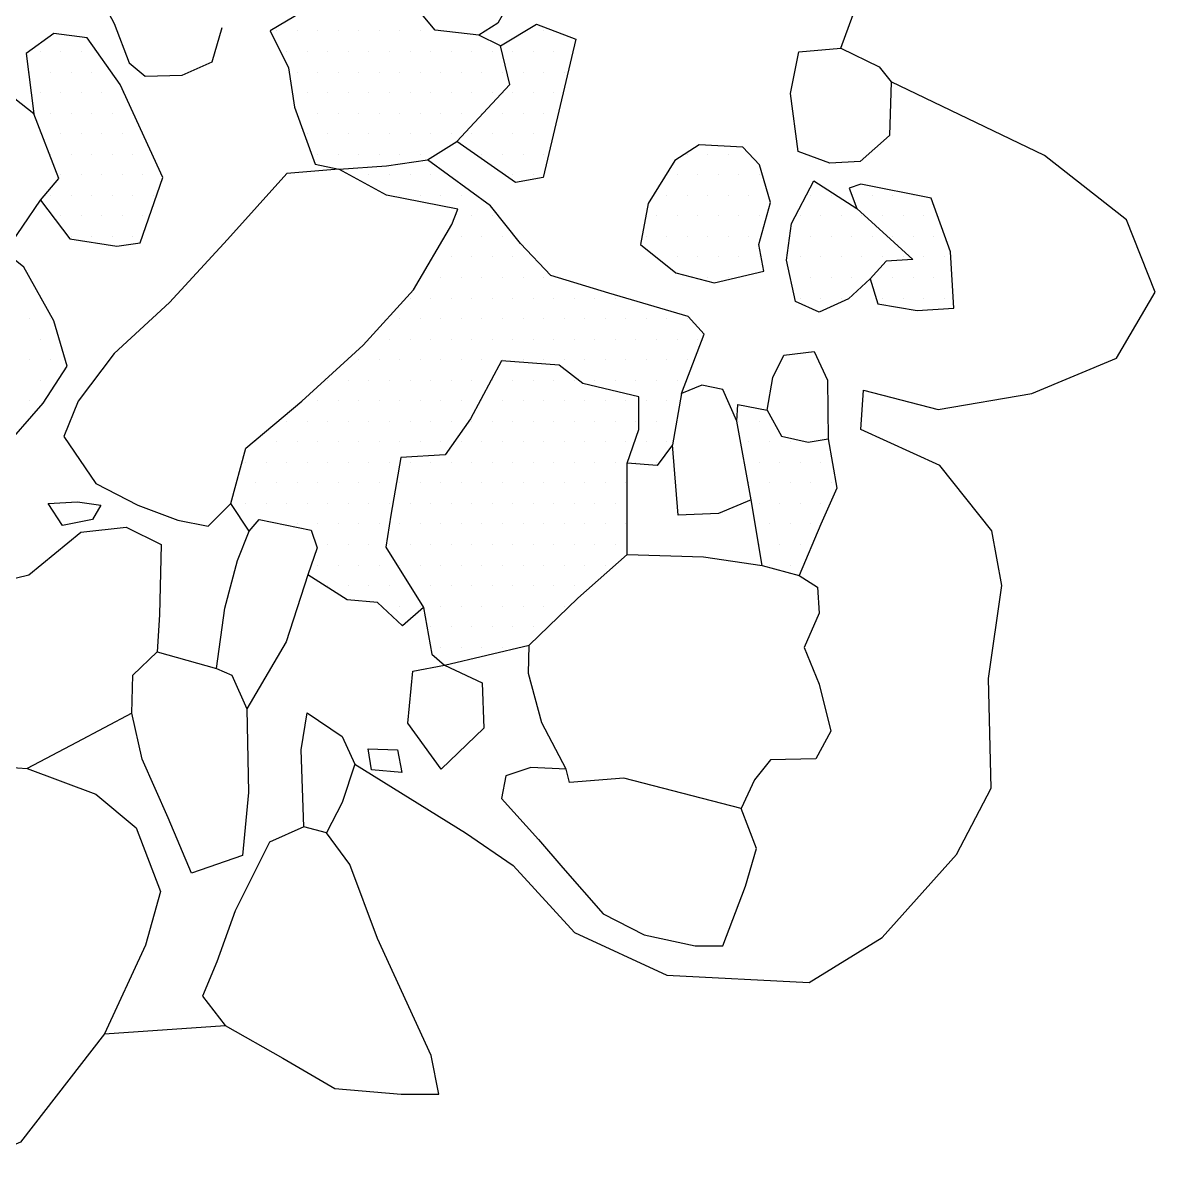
# Model space of a CAD drawing. Header units: metres. Extents: x -14.94 to -12.29, y -15.2 to -10.42.
# Drawn here: x -14.267 to -13.578, y -13.167 to -12.47 of the extents above; entities that cross this region are included whole.
import ezdxf

# ---------------------------------------------------------------- set-up
doc = ezdxf.new("R2010")
doc.units = ezdxf.units.M
doc.header["$LTSCALE"] = 25
doc.header["$MEASUREMENT"] = 0
doc.layers.get('0').update_dxf_attribs({"linetype": 'CONTINUOUS'})
for name, color, linetype in [('BEFUND', 1, 'CONTINUOUS'), ('STEINE', 4, 'CONTINUOUS'), ('STEINESCHRAFF', 4, 'CONTINUOUS')]:
    doc.layers.add(name, color=color, linetype=linetype)

# ---------------------------------------------------------------- blocks, each defined once
blk = doc.blocks.new('*X2')
at = {"color": 0}
for p, q in [((-1411.25, -1247.5), (-1411.25, -1247.5)), ((-1410, -1247.5), (-1410, -1247.5)), ((-1408.75, -1247.5), (-1408.75, -1247.5)), ((-1407.5, -1247.5), (-1407.5, -1247.5)), ((-1406.25, -1247.5), (-1406.25, -1247.5)), ((-1405, -1247.5), (-1405, -1247.5)), ((-1403.75, -1247.5), (-1403.75, -1247.5)), ((-1402.5, -1247.5), (-1402.5, -1247.5)), ((-1401.25, -1247.5), (-1401.25, -1247.5)), ((-1395, -1247.5), (-1395, -1247.5)), ((-1425.625, -1248.75), (-1425.625, -1248.75)), ((-1424.375, -1248.75), (-1424.375, -1248.75)), ((-1423.125, -1248.75), (-1423.125, -1248.75)), ((-1410.625, -1248.75), (-1410.625, -1248.75)), ((-1409.375, -1248.75), (-1409.375, -1248.75)), ((-1408.125, -1248.75), (-1408.125, -1248.75)), ((-1406.875, -1248.75), (-1406.875, -1248.75)), ((-1405.625, -1248.75), (-1405.625, -1248.75)), ((-1404.375, -1248.75), (-1404.375, -1248.75)), ((-1403.125, -1248.75), (-1403.125, -1248.75)), ((-1401.875, -1248.75), (-1401.875, -1248.75)), ((-1400.625, -1248.75), (-1400.625, -1248.75)), ((-1399.375, -1248.75), (-1399.375, -1248.75)), ((-1398.125, -1248.75), (-1398.125, -1248.75)), ((-1396.875, -1248.75), (-1396.875, -1248.75)), ((-1395.625, -1248.75), (-1395.625, -1248.75)), ((-1394.375, -1248.75), (-1394.375, -1248.75)), ((-1426.25, -1250), (-1426.25, -1250)), ((-1425, -1250), (-1425, -1250)), ((-1423.75, -1250), (-1423.75, -1250)), ((-1422.5, -1250), (-1422.5, -1250)), ((-1410, -1250), (-1410, -1250)), ((-1408.75, -1250), (-1408.75, -1250)), ((-1407.5, -1250), (-1407.5, -1250)), ((-1406.25, -1250), (-1406.25, -1250)), ((-1405, -1250), (-1405, -1250)), ((-1403.75, -1250), (-1403.75, -1250)), ((-1402.5, -1250), (-1402.5, -1250)), ((-1401.25, -1250), (-1401.25, -1250)), ((-1400, -1250), (-1400, -1250)), ((-1398.75, -1250), (-1398.75, -1250)), ((-1397.5, -1250), (-1397.5, -1250)), ((-1396.25, -1250), (-1396.25, -1250)), ((-1395, -1250), (-1395, -1250)), ((-1393.75, -1250), (-1393.75, -1250)), ((-1425.625, -1251.25), (-1425.625, -1251.25)), ((-1424.375, -1251.25), (-1424.375, -1251.25)), ((-1423.125, -1251.25), (-1423.125, -1251.25)), ((-1421.875, -1251.25), (-1421.875, -1251.25)), ((-1420.625, -1251.25), (-1420.625, -1251.25)), ((-1409.375, -1251.25), (-1409.375, -1251.25)), ((-1408.125, -1251.25), (-1408.125, -1251.25)), ((-1406.875, -1251.25), (-1406.875, -1251.25)), ((-1405.625, -1251.25), (-1405.625, -1251.25)), ((-1404.375, -1251.25), (-1404.375, -1251.25)), ((-1403.125, -1251.25), (-1403.125, -1251.25)), ((-1401.875, -1251.25), (-1401.875, -1251.25)), ((-1400.625, -1251.25), (-1400.625, -1251.25)), ((-1399.375, -1251.25), (-1399.375, -1251.25)), ((-1398.125, -1251.25), (-1398.125, -1251.25)), ((-1396.875, -1251.25), (-1396.875, -1251.25)), ((-1395.625, -1251.25), (-1395.625, -1251.25)), ((-1394.375, -1251.25), (-1394.375, -1251.25)), ((-1425, -1252.5), (-1425, -1252.5)), ((-1423.75, -1252.5), (-1423.75, -1252.5)), ((-1422.5, -1252.5), (-1422.5, -1252.5)), ((-1421.25, -1252.5), (-1421.25, -1252.5)), ((-1420, -1252.5), (-1420, -1252.5)), ((-1410, -1252.5), (-1410, -1252.5)), ((-1408.75, -1252.5), (-1408.75, -1252.5)), ((-1407.5, -1252.5), (-1407.5, -1252.5)), ((-1406.25, -1252.5), (-1406.25, -1252.5)), ((-1405, -1252.5), (-1405, -1252.5)), ((-1403.75, -1252.5), (-1403.75, -1252.5)), ((-1402.5, -1252.5), (-1402.5, -1252.5)), ((-1401.25, -1252.5), (-1401.25, -1252.5)), ((-1400, -1252.5), (-1400, -1252.5)), ((-1398.75, -1252.5), (-1398.75, -1252.5)), ((-1397.5, -1252.5), (-1397.5, -1252.5)), ((-1396.25, -1252.5), (-1396.25, -1252.5)), ((-1395, -1252.5), (-1395, -1252.5)), ((-1424.375, -1253.75), (-1424.375, -1253.75)), ((-1423.125, -1253.75), (-1423.125, -1253.75)), ((-1421.875, -1253.75), (-1421.875, -1253.75)), ((-1420.625, -1253.75), (-1420.625, -1253.75)), ((-1409.375, -1253.75), (-1409.375, -1253.75)), ((-1408.125, -1253.75), (-1408.125, -1253.75)), ((-1406.875, -1253.75), (-1406.875, -1253.75)), ((-1405.625, -1253.75), (-1405.625, -1253.75)), ((-1404.375, -1253.75), (-1404.375, -1253.75)), ((-1403.125, -1253.75), (-1403.125, -1253.75)), ((-1401.875, -1253.75), (-1401.875, -1253.75)), ((-1400.625, -1253.75), (-1400.625, -1253.75)), ((-1399.375, -1253.75), (-1399.375, -1253.75)), ((-1398.125, -1253.75), (-1398.125, -1253.75)), ((-1396.875, -1253.75), (-1396.875, -1253.75)), ((-1395.625, -1253.75), (-1395.625, -1253.75)), ((-1425, -1255), (-1425, -1255)), ((-1423.75, -1255), (-1423.75, -1255)), ((-1422.5, -1255), (-1422.5, -1255)), ((-1421.25, -1255), (-1421.25, -1255)), ((-1420, -1255), (-1420, -1255)), ((-1408.75, -1255), (-1408.75, -1255)), ((-1407.5, -1255), (-1407.5, -1255)), ((-1406.25, -1255), (-1406.25, -1255)), ((-1405, -1255), (-1405, -1255)), ((-1403.75, -1255), (-1403.75, -1255)), ((-1402.5, -1255), (-1402.5, -1255)), ((-1398.75, -1255), (-1398.75, -1255)), ((-1397.5, -1255), (-1397.5, -1255)), ((-1396.25, -1255), (-1396.25, -1255)), ((-1395, -1255), (-1395, -1255)), ((-1386.25, -1255), (-1386.25, -1255)), ((-1385, -1255), (-1385, -1255)), ((-1383.75, -1255), (-1383.75, -1255)), ((-1382.5, -1255), (-1382.5, -1255)), ((-1424.375, -1256.25), (-1424.375, -1256.25)), ((-1423.125, -1256.25), (-1423.125, -1256.25)), ((-1421.875, -1256.25), (-1421.875, -1256.25)), ((-1420.625, -1256.25), (-1420.625, -1256.25)), ((-1419.375, -1256.25), (-1419.375, -1256.25)), ((-1405.625, -1256.25), (-1405.625, -1256.25)), ((-1404.375, -1256.25), (-1404.375, -1256.25)), ((-1403.125, -1256.25), (-1403.125, -1256.25)), ((-1401.875, -1256.25), (-1401.875, -1256.25)), ((-1396.875, -1256.25), (-1396.875, -1256.25)), ((-1395.625, -1256.25), (-1395.625, -1256.25)), ((-1386.875, -1256.25), (-1386.875, -1256.25)), ((-1385.625, -1256.25), (-1385.625, -1256.25)), ((-1384.375, -1256.25), (-1384.375, -1256.25)), ((-1383.125, -1256.25), (-1383.125, -1256.25)), ((-1381.875, -1256.25), (-1381.875, -1256.25)), ((-1425, -1257.5), (-1425, -1257.5)), ((-1423.75, -1257.5), (-1423.75, -1257.5)), ((-1422.5, -1257.5), (-1422.5, -1257.5)), ((-1421.25, -1257.5), (-1421.25, -1257.5)), ((-1420, -1257.5), (-1420, -1257.5)), ((-1418.75, -1257.5), (-1418.75, -1257.5)), ((-1403.75, -1257.5), (-1403.75, -1257.5)), ((-1402.5, -1257.5), (-1402.5, -1257.5)), ((-1401.25, -1257.5), (-1401.25, -1257.5)), ((-1400, -1257.5), (-1400, -1257.5)), ((-1387.5, -1257.5), (-1387.5, -1257.5)), ((-1386.25, -1257.5), (-1386.25, -1257.5)), ((-1385, -1257.5), (-1385, -1257.5)), ((-1383.75, -1257.5), (-1383.75, -1257.5)), ((-1382.5, -1257.5), (-1382.5, -1257.5)), ((-1378.75, -1257.5), (-1378.75, -1257.5)), ((-1377.5, -1257.5), (-1377.5, -1257.5)), ((-1375, -1257.5), (-1375, -1257.5)), ((-1373.75, -1257.5), (-1373.75, -1257.5)), ((-1372.5, -1257.5), (-1372.5, -1257.5)), ((-1424.375, -1258.75), (-1424.375, -1258.75)), ((-1423.125, -1258.75), (-1423.125, -1258.75)), ((-1421.875, -1258.75), (-1421.875, -1258.75)), ((-1420.625, -1258.75), (-1420.625, -1258.75)), ((-1419.375, -1258.75), (-1419.375, -1258.75)), ((-1399.375, -1258.75), (-1399.375, -1258.75)), ((-1398.125, -1258.75), (-1398.125, -1258.75)), ((-1388.125, -1258.75), (-1388.125, -1258.75)), ((-1386.875, -1258.75), (-1386.875, -1258.75)), ((-1385.625, -1258.75), (-1385.625, -1258.75)), ((-1384.375, -1258.75), (-1384.375, -1258.75)), ((-1383.125, -1258.75), (-1383.125, -1258.75)), ((-1381.875, -1258.75), (-1381.875, -1258.75)), ((-1379.375, -1258.75), (-1379.375, -1258.75)), ((-1378.125, -1258.75), (-1378.125, -1258.75)), ((-1376.875, -1258.75), (-1376.875, -1258.75)), ((-1375.625, -1258.75), (-1375.625, -1258.75)), ((-1374.375, -1258.75), (-1374.375, -1258.75)), ((-1373.125, -1258.75), (-1373.125, -1258.75)), ((-1371.875, -1258.75), (-1371.875, -1258.75)), ((-1423.75, -1260), (-1423.75, -1260)), ((-1422.5, -1260), (-1422.5, -1260)), ((-1421.25, -1260), (-1421.25, -1260)), ((-1420, -1260), (-1420, -1260)), ((-1400, -1260), (-1400, -1260)), ((-1398.75, -1260), (-1398.75, -1260)), ((-1397.5, -1260), (-1397.5, -1260)), ((-1388.75, -1260), (-1388.75, -1260)), ((-1387.5, -1260), (-1387.5, -1260)), ((-1386.25, -1260), (-1386.25, -1260)), ((-1385, -1260), (-1385, -1260)), ((-1383.75, -1260), (-1383.75, -1260)), ((-1382.5, -1260), (-1382.5, -1260)), ((-1380, -1260), (-1380, -1260)), ((-1378.75, -1260), (-1378.75, -1260)), ((-1377.5, -1260), (-1377.5, -1260)), ((-1376.25, -1260), (-1376.25, -1260)), ((-1375, -1260), (-1375, -1260)), ((-1373.75, -1260), (-1373.75, -1260)), ((-1372.5, -1260), (-1372.5, -1260)), ((-1371.25, -1260), (-1371.25, -1260)), ((-1400.625, -1261.25), (-1400.625, -1261.25)), ((-1399.375, -1261.25), (-1399.375, -1261.25)), ((-1398.125, -1261.25), (-1398.125, -1261.25)), ((-1396.875, -1261.25), (-1396.875, -1261.25)), ((-1388.125, -1261.25), (-1388.125, -1261.25)), ((-1386.875, -1261.25), (-1386.875, -1261.25)), ((-1385.625, -1261.25), (-1385.625, -1261.25)), ((-1384.375, -1261.25), (-1384.375, -1261.25)), ((-1383.125, -1261.25), (-1383.125, -1261.25)), ((-1381.875, -1261.25), (-1381.875, -1261.25)), ((-1379.375, -1261.25), (-1379.375, -1261.25)), ((-1378.125, -1261.25), (-1378.125, -1261.25)), ((-1376.875, -1261.25), (-1376.875, -1261.25)), ((-1375.625, -1261.25), (-1375.625, -1261.25)), ((-1374.375, -1261.25), (-1374.375, -1261.25)), ((-1373.125, -1261.25), (-1373.125, -1261.25)), ((-1371.875, -1261.25), (-1371.875, -1261.25)), ((-1370.625, -1261.25), (-1370.625, -1261.25)), ((-1401.25, -1262.5), (-1401.25, -1262.5)), ((-1400, -1262.5), (-1400, -1262.5)), ((-1398.75, -1262.5), (-1398.75, -1262.5)), ((-1397.5, -1262.5), (-1397.5, -1262.5)), ((-1396.25, -1262.5), (-1396.25, -1262.5)), ((-1395, -1262.5), (-1395, -1262.5)), ((-1385, -1262.5), (-1385, -1262.5)), ((-1383.75, -1262.5), (-1383.75, -1262.5)), ((-1378.75, -1262.5), (-1378.75, -1262.5)), ((-1377.5, -1262.5), (-1377.5, -1262.5)), ((-1376.25, -1262.5), (-1376.25, -1262.5)), ((-1375, -1262.5), (-1375, -1262.5)), ((-1373.75, -1262.5), (-1373.75, -1262.5)), ((-1372.5, -1262.5), (-1372.5, -1262.5)), ((-1371.25, -1262.5), (-1371.25, -1262.5)), ((-1425.625, -1263.75), (-1425.625, -1263.75)), ((-1403.125, -1263.75), (-1403.125, -1263.75)), ((-1401.875, -1263.75), (-1401.875, -1263.75)), ((-1400.625, -1263.75), (-1400.625, -1263.75)), ((-1399.375, -1263.75), (-1399.375, -1263.75)), ((-1398.125, -1263.75), (-1398.125, -1263.75)), ((-1396.875, -1263.75), (-1396.875, -1263.75)), ((-1395.625, -1263.75), (-1395.625, -1263.75)), ((-1394.375, -1263.75), (-1394.375, -1263.75)), ((-1393.125, -1263.75), (-1393.125, -1263.75)), ((-1391.875, -1263.75), (-1391.875, -1263.75)), ((-1390.625, -1263.75), (-1390.625, -1263.75)), ((-1379.375, -1263.75), (-1379.375, -1263.75)), ((-1378.125, -1263.75), (-1378.125, -1263.75)), ((-1376.875, -1263.75), (-1376.875, -1263.75)), ((-1374.375, -1263.75), (-1374.375, -1263.75)), ((-1373.125, -1263.75), (-1373.125, -1263.75)), ((-1371.875, -1263.75), (-1371.875, -1263.75)), ((-1370.625, -1263.75), (-1370.625, -1263.75)), ((-1426.25, -1265), (-1426.25, -1265)), ((-1425, -1265), (-1425, -1265)), ((-1403.75, -1265), (-1403.75, -1265)), ((-1402.5, -1265), (-1402.5, -1265)), ((-1401.25, -1265), (-1401.25, -1265)), ((-1400, -1265), (-1400, -1265)), ((-1398.75, -1265), (-1398.75, -1265)), ((-1397.5, -1265), (-1397.5, -1265)), ((-1396.25, -1265), (-1396.25, -1265)), ((-1395, -1265), (-1395, -1265)), ((-1393.75, -1265), (-1393.75, -1265)), ((-1392.5, -1265), (-1392.5, -1265)), ((-1391.25, -1265), (-1391.25, -1265)), ((-1390, -1265), (-1390, -1265)), ((-1388.75, -1265), (-1388.75, -1265)), ((-1387.5, -1265), (-1387.5, -1265)), ((-1386.25, -1265), (-1386.25, -1265)), ((-1425.625, -1266.25), (-1425.625, -1266.25)), ((-1405.625, -1266.25), (-1405.625, -1266.25)), ((-1404.375, -1266.25), (-1404.375, -1266.25)), ((-1403.125, -1266.25), (-1403.125, -1266.25)), ((-1401.875, -1266.25), (-1401.875, -1266.25)), ((-1400.625, -1266.25), (-1400.625, -1266.25)), ((-1399.375, -1266.25), (-1399.375, -1266.25)), ((-1398.125, -1266.25), (-1398.125, -1266.25)), ((-1396.875, -1266.25), (-1396.875, -1266.25)), ((-1395.625, -1266.25), (-1395.625, -1266.25)), ((-1394.375, -1266.25), (-1394.375, -1266.25)), ((-1393.125, -1266.25), (-1393.125, -1266.25)), ((-1391.875, -1266.25), (-1391.875, -1266.25)), ((-1390.625, -1266.25), (-1390.625, -1266.25)), ((-1389.375, -1266.25), (-1389.375, -1266.25)), ((-1388.125, -1266.25), (-1388.125, -1266.25)), ((-1386.875, -1266.25), (-1386.875, -1266.25)), ((-1385.625, -1266.25), (-1385.625, -1266.25)), ((-1426.25, -1267.5), (-1426.25, -1267.5)), ((-1425, -1267.5), (-1425, -1267.5)), ((-1406.25, -1267.5), (-1406.25, -1267.5)), ((-1405, -1267.5), (-1405, -1267.5)), ((-1403.75, -1267.5), (-1403.75, -1267.5)), ((-1402.5, -1267.5), (-1402.5, -1267.5)), ((-1401.25, -1267.5), (-1401.25, -1267.5)), ((-1400, -1267.5), (-1400, -1267.5)), ((-1398.75, -1267.5), (-1398.75, -1267.5)), ((-1397.5, -1267.5), (-1397.5, -1267.5)), ((-1396.25, -1267.5), (-1396.25, -1267.5)), ((-1395, -1267.5), (-1395, -1267.5)), ((-1393.75, -1267.5), (-1393.75, -1267.5)), ((-1392.5, -1267.5), (-1392.5, -1267.5)), ((-1391.25, -1267.5), (-1391.25, -1267.5)), ((-1390, -1267.5), (-1390, -1267.5)), ((-1388.75, -1267.5), (-1388.75, -1267.5)), ((-1387.5, -1267.5), (-1387.5, -1267.5)), ((-1386.25, -1267.5), (-1386.25, -1267.5)), ((-1425.625, -1268.75), (-1425.625, -1268.75)), ((-1408.125, -1268.75), (-1408.125, -1268.75)), ((-1406.875, -1268.75), (-1406.875, -1268.75)), ((-1405.625, -1268.75), (-1405.625, -1268.75)), ((-1404.375, -1268.75), (-1404.375, -1268.75)), ((-1403.125, -1268.75), (-1403.125, -1268.75)), ((-1401.875, -1268.75), (-1401.875, -1268.75)), ((-1400.625, -1268.75), (-1400.625, -1268.75)), ((-1399.375, -1268.75), (-1399.375, -1268.75)), ((-1398.125, -1268.75), (-1398.125, -1268.75)), ((-1396.875, -1268.75), (-1396.875, -1268.75)), ((-1395.625, -1268.75), (-1395.625, -1268.75)), ((-1394.375, -1268.75), (-1394.375, -1268.75)), ((-1393.125, -1268.75), (-1393.125, -1268.75)), ((-1391.875, -1268.75), (-1391.875, -1268.75)), ((-1390.625, -1268.75), (-1390.625, -1268.75)), ((-1389.375, -1268.75), (-1389.375, -1268.75)), ((-1388.125, -1268.75), (-1388.125, -1268.75)), ((-1386.875, -1268.75), (-1386.875, -1268.75)), ((-1426.25, -1270), (-1426.25, -1270)), ((-1408.75, -1270), (-1408.75, -1270)), ((-1407.5, -1270), (-1407.5, -1270)), ((-1406.25, -1270), (-1406.25, -1270)), ((-1405, -1270), (-1405, -1270)), ((-1403.75, -1270), (-1403.75, -1270)), ((-1402.5, -1270), (-1402.5, -1270)), ((-1401.25, -1270), (-1401.25, -1270)), ((-1400, -1270), (-1400, -1270)), ((-1398.75, -1270), (-1398.75, -1270)), ((-1397.5, -1270), (-1397.5, -1270)), ((-1396.25, -1270), (-1396.25, -1270)), ((-1395, -1270), (-1395, -1270)), ((-1393.75, -1270), (-1393.75, -1270)), ((-1392.5, -1270), (-1392.5, -1270)), ((-1391.25, -1270), (-1391.25, -1270)), ((-1390, -1270), (-1390, -1270)), ((-1388.75, -1270), (-1388.75, -1270)), ((-1387.5, -1270), (-1387.5, -1270)), ((-1410.625, -1271.25), (-1410.625, -1271.25)), ((-1409.375, -1271.25), (-1409.375, -1271.25)), ((-1408.125, -1271.25), (-1408.125, -1271.25)), ((-1406.875, -1271.25), (-1406.875, -1271.25)), ((-1405.625, -1271.25), (-1405.625, -1271.25)), ((-1404.375, -1271.25), (-1404.375, -1271.25)), ((-1403.125, -1271.25), (-1403.125, -1271.25)), ((-1401.875, -1271.25), (-1401.875, -1271.25)), ((-1400.625, -1271.25), (-1400.625, -1271.25)), ((-1399.375, -1271.25), (-1399.375, -1271.25)), ((-1398.125, -1271.25), (-1398.125, -1271.25)), ((-1396.875, -1271.25), (-1396.875, -1271.25)), ((-1395.625, -1271.25), (-1395.625, -1271.25)), ((-1394.375, -1271.25), (-1394.375, -1271.25)), ((-1393.125, -1271.25), (-1393.125, -1271.25)), ((-1391.875, -1271.25), (-1391.875, -1271.25)), ((-1390.625, -1271.25), (-1390.625, -1271.25)), ((-1389.375, -1271.25), (-1389.375, -1271.25)), ((-1388.125, -1271.25), (-1388.125, -1271.25)), ((-1383.125, -1271.25), (-1383.125, -1271.25)), ((-1381.875, -1271.25), (-1381.875, -1271.25)), ((-1412.5, -1272.5), (-1412.5, -1272.5)), ((-1411.25, -1272.5), (-1411.25, -1272.5)), ((-1410, -1272.5), (-1410, -1272.5)), ((-1408.75, -1272.5), (-1408.75, -1272.5)), ((-1407.5, -1272.5), (-1407.5, -1272.5)), ((-1406.25, -1272.5), (-1406.25, -1272.5)), ((-1405, -1272.5), (-1405, -1272.5)), ((-1403.75, -1272.5), (-1403.75, -1272.5)), ((-1402.5, -1272.5), (-1402.5, -1272.5)), ((-1401.25, -1272.5), (-1401.25, -1272.5)), ((-1400, -1272.5), (-1400, -1272.5)), ((-1398.75, -1272.5), (-1398.75, -1272.5)), ((-1397.5, -1272.5), (-1397.5, -1272.5)), ((-1396.25, -1272.5), (-1396.25, -1272.5)), ((-1395, -1272.5), (-1395, -1272.5)), ((-1393.75, -1272.5), (-1393.75, -1272.5)), ((-1392.5, -1272.5), (-1392.5, -1272.5)), ((-1391.25, -1272.5), (-1391.25, -1272.5)), ((-1390, -1272.5), (-1390, -1272.5)), ((-1388.75, -1272.5), (-1388.75, -1272.5)), ((-1387.5, -1272.5), (-1387.5, -1272.5)), ((-1382.5, -1272.5), (-1382.5, -1272.5)), ((-1381.25, -1272.5), (-1381.25, -1272.5)), ((-1380, -1272.5), (-1380, -1272.5)), ((-1378.75, -1272.5), (-1378.75, -1272.5)), ((-1413.125, -1273.75), (-1413.125, -1273.75)), ((-1411.875, -1273.75), (-1411.875, -1273.75)), ((-1410.625, -1273.75), (-1410.625, -1273.75)), ((-1409.375, -1273.75), (-1409.375, -1273.75)), ((-1408.125, -1273.75), (-1408.125, -1273.75)), ((-1406.875, -1273.75), (-1406.875, -1273.75)), ((-1405.625, -1273.75), (-1405.625, -1273.75)), ((-1404.375, -1273.75), (-1404.375, -1273.75)), ((-1403.125, -1273.75), (-1403.125, -1273.75)), ((-1401.875, -1273.75), (-1401.875, -1273.75)), ((-1400.625, -1273.75), (-1400.625, -1273.75)), ((-1399.375, -1273.75), (-1399.375, -1273.75)), ((-1398.125, -1273.75), (-1398.125, -1273.75)), ((-1396.875, -1273.75), (-1396.875, -1273.75)), ((-1395.625, -1273.75), (-1395.625, -1273.75)), ((-1394.375, -1273.75), (-1394.375, -1273.75)), ((-1393.125, -1273.75), (-1393.125, -1273.75)), ((-1391.875, -1273.75), (-1391.875, -1273.75)), ((-1390.625, -1273.75), (-1390.625, -1273.75)), ((-1389.375, -1273.75), (-1389.375, -1273.75)), ((-1388.125, -1273.75), (-1388.125, -1273.75)), ((-1381.875, -1273.75), (-1381.875, -1273.75)), ((-1380.625, -1273.75), (-1380.625, -1273.75)), ((-1379.375, -1273.75), (-1379.375, -1273.75)), ((-1378.125, -1273.75), (-1378.125, -1273.75)), ((-1412.5, -1275), (-1412.5, -1275)), ((-1411.25, -1275), (-1411.25, -1275)), ((-1410, -1275), (-1410, -1275)), ((-1408.75, -1275), (-1408.75, -1275)), ((-1407.5, -1275), (-1407.5, -1275)), ((-1406.25, -1275), (-1406.25, -1275)), ((-1405, -1275), (-1405, -1275)), ((-1403.75, -1275), (-1403.75, -1275)), ((-1402.5, -1275), (-1402.5, -1275)), ((-1401.25, -1275), (-1401.25, -1275)), ((-1400, -1275), (-1400, -1275)), ((-1398.75, -1275), (-1398.75, -1275)), ((-1397.5, -1275), (-1397.5, -1275)), ((-1396.25, -1275), (-1396.25, -1275)), ((-1395, -1275), (-1395, -1275)), ((-1393.75, -1275), (-1393.75, -1275)), ((-1392.5, -1275), (-1392.5, -1275)), ((-1391.25, -1275), (-1391.25, -1275)), ((-1390, -1275), (-1390, -1275)), ((-1382.5, -1275), (-1382.5, -1275)), ((-1381.25, -1275), (-1381.25, -1275)), ((-1380, -1275), (-1380, -1275)), ((-1378.75, -1275), (-1378.75, -1275)), ((-1377.5, -1275), (-1377.5, -1275)), ((-1413.125, -1276.25), (-1413.125, -1276.25)), ((-1411.875, -1276.25), (-1411.875, -1276.25)), ((-1410.625, -1276.25), (-1410.625, -1276.25)), ((-1409.375, -1276.25), (-1409.375, -1276.25)), ((-1408.125, -1276.25), (-1408.125, -1276.25)), ((-1406.875, -1276.25), (-1406.875, -1276.25)), ((-1405.625, -1276.25), (-1405.625, -1276.25)), ((-1404.375, -1276.25), (-1404.375, -1276.25)), ((-1403.125, -1276.25), (-1403.125, -1276.25)), ((-1401.875, -1276.25), (-1401.875, -1276.25)), ((-1400.625, -1276.25), (-1400.625, -1276.25)), ((-1399.375, -1276.25), (-1399.375, -1276.25)), ((-1398.125, -1276.25), (-1398.125, -1276.25)), ((-1396.875, -1276.25), (-1396.875, -1276.25)), ((-1395.625, -1276.25), (-1395.625, -1276.25)), ((-1394.375, -1276.25), (-1394.375, -1276.25)), ((-1393.125, -1276.25), (-1393.125, -1276.25)), ((-1391.875, -1276.25), (-1391.875, -1276.25)), ((-1390.625, -1276.25), (-1390.625, -1276.25)), ((-1381.875, -1276.25), (-1381.875, -1276.25)), ((-1380.625, -1276.25), (-1380.625, -1276.25)), ((-1379.375, -1276.25), (-1379.375, -1276.25)), ((-1378.125, -1276.25), (-1378.125, -1276.25)), ((-1410, -1277.5), (-1410, -1277.5)), ((-1408.75, -1277.5), (-1408.75, -1277.5)), ((-1407.5, -1277.5), (-1407.5, -1277.5)), ((-1406.25, -1277.5), (-1406.25, -1277.5)), ((-1405, -1277.5), (-1405, -1277.5)), ((-1403.75, -1277.5), (-1403.75, -1277.5)), ((-1402.5, -1277.5), (-1402.5, -1277.5)), ((-1401.25, -1277.5), (-1401.25, -1277.5)), ((-1400, -1277.5), (-1400, -1277.5)), ((-1398.75, -1277.5), (-1398.75, -1277.5)), ((-1397.5, -1277.5), (-1397.5, -1277.5)), ((-1396.25, -1277.5), (-1396.25, -1277.5)), ((-1395, -1277.5), (-1395, -1277.5)), ((-1393.75, -1277.5), (-1393.75, -1277.5)), ((-1392.5, -1277.5), (-1392.5, -1277.5)), ((-1391.25, -1277.5), (-1391.25, -1277.5)), ((-1390, -1277.5), (-1390, -1277.5)), ((-1381.25, -1277.5), (-1381.25, -1277.5)), ((-1380, -1277.5), (-1380, -1277.5)), ((-1378.75, -1277.5), (-1378.75, -1277.5)), ((-1408.125, -1278.75), (-1408.125, -1278.75)), ((-1406.875, -1278.75), (-1406.875, -1278.75)), ((-1405.625, -1278.75), (-1405.625, -1278.75)), ((-1404.375, -1278.75), (-1404.375, -1278.75)), ((-1403.125, -1278.75), (-1403.125, -1278.75)), ((-1401.875, -1278.75), (-1401.875, -1278.75)), ((-1400.625, -1278.75), (-1400.625, -1278.75)), ((-1399.375, -1278.75), (-1399.375, -1278.75)), ((-1398.125, -1278.75), (-1398.125, -1278.75)), ((-1396.875, -1278.75), (-1396.875, -1278.75)), ((-1395.625, -1278.75), (-1395.625, -1278.75)), ((-1394.375, -1278.75), (-1394.375, -1278.75)), ((-1393.125, -1278.75), (-1393.125, -1278.75)), ((-1391.875, -1278.75), (-1391.875, -1278.75)), ((-1390.625, -1278.75), (-1390.625, -1278.75)), ((-1381.875, -1278.75), (-1381.875, -1278.75)), ((-1380.625, -1278.75), (-1380.625, -1278.75)), ((-1379.375, -1278.75), (-1379.375, -1278.75)), ((-1408.75, -1280), (-1408.75, -1280)), ((-1407.5, -1280), (-1407.5, -1280)), ((-1406.25, -1280), (-1406.25, -1280)), ((-1405, -1280), (-1405, -1280)), ((-1403.75, -1280), (-1403.75, -1280)), ((-1402.5, -1280), (-1402.5, -1280)), ((-1401.25, -1280), (-1401.25, -1280)), ((-1400, -1280), (-1400, -1280)), ((-1398.75, -1280), (-1398.75, -1280)), ((-1397.5, -1280), (-1397.5, -1280)), ((-1396.25, -1280), (-1396.25, -1280)), ((-1395, -1280), (-1395, -1280)), ((-1393.75, -1280), (-1393.75, -1280)), ((-1392.5, -1280), (-1392.5, -1280)), ((-1391.25, -1280), (-1391.25, -1280)), ((-1381.25, -1280), (-1381.25, -1280)), ((-1380, -1280), (-1380, -1280)), ((-1408.125, -1281.25), (-1408.125, -1281.25)), ((-1406.875, -1281.25), (-1406.875, -1281.25)), ((-1405.625, -1281.25), (-1405.625, -1281.25)), ((-1404.375, -1281.25), (-1404.375, -1281.25)), ((-1403.125, -1281.25), (-1403.125, -1281.25)), ((-1401.875, -1281.25), (-1401.875, -1281.25)), ((-1400.625, -1281.25), (-1400.625, -1281.25)), ((-1399.375, -1281.25), (-1399.375, -1281.25)), ((-1398.125, -1281.25), (-1398.125, -1281.25)), ((-1396.875, -1281.25), (-1396.875, -1281.25)), ((-1395.625, -1281.25), (-1395.625, -1281.25)), ((-1394.375, -1281.25), (-1394.375, -1281.25)), ((-1393.125, -1281.25), (-1393.125, -1281.25)), ((-1403.75, -1282.5), (-1403.75, -1282.5)), ((-1402.5, -1282.5), (-1402.5, -1282.5)), ((-1401.25, -1282.5), (-1401.25, -1282.5)), ((-1400, -1282.5), (-1400, -1282.5)), ((-1398.75, -1282.5), (-1398.75, -1282.5)), ((-1397.5, -1282.5), (-1397.5, -1282.5)), ((-1396.25, -1282.5), (-1396.25, -1282.5)), ((-1395, -1282.5), (-1395, -1282.5)), ((-1393.75, -1282.5), (-1393.75, -1282.5)), ((-1401.875, -1283.75), (-1401.875, -1283.75)), ((-1400.625, -1283.75), (-1400.625, -1283.75)), ((-1399.375, -1283.75), (-1399.375, -1283.75)), ((-1398.125, -1283.75), (-1398.125, -1283.75)), ((-1396.875, -1283.75), (-1396.875, -1283.75)), ((-1395.625, -1283.75), (-1395.625, -1283.75)), ((-1401.25, -1285), (-1401.25, -1285)), ((-1400, -1285), (-1400, -1285)), ((-1398.75, -1285), (-1398.75, -1285)), ((-1397.5, -1285), (-1397.5, -1285))]:
    blk.add_line(p, q, dxfattribs=at)

msp = doc.modelspace()

# ---------------------------------------------------------------- linework, layer by layer
at = {"layer": 'BEFUND'}
for points in [[(-13.76918, -12.48554), (-13.75186, -12.43812), (-13.72638, -12.37284), (-13.72283, -12.33153), (-13.73967, -12.29432), (-13.76772, -12.26067), (-13.81107, -12.25151), (-13.86206, -12.25968), (-13.91661, -12.28214), (-13.95384, -12.27552), (-13.98852, -12.2531), (-14.02574, -12.25566), (-14.0543, -12.24853), (-14.07573, -12.19754), (-14.0788, -12.16593), (-14.12267, -12.12515)], [(-14.06479, -12.92111), (-13.99746, -12.9629), (-13.96839, -12.98278), (-13.93115, -13.02356), (-13.87505, -13.04955), (-13.78837, -13.05411), (-13.74401, -13.02656), (-13.69865, -12.97606), (-13.67775, -12.93577), (-13.67931, -12.86897), (-13.67117, -12.81237), (-13.6773, -12.77923), (-13.70892, -12.73946), (-13.75686, -12.71755), (-13.75534, -12.69359), (-13.70995, -12.7053), (-13.65285, -12.69559), (-13.60135, -12.67416), (-13.57791, -12.63387), (-13.59526, -12.59002), (-13.64525, -12.55077), (-13.73858, -12.50593)], [(-14.2172, -13.08536), (-14.14377, -13.08023)]]:
    msp.add_lwpolyline(points, dxfattribs=at)
at = {"layer": 'STEINE'}
for points in [[(-14.03231, -12.45453), (-14.05271, -12.43414), (-14.06393, -12.43465), (-14.09655, -12.46322), (-14.11644, -12.47495), (-14.10521, -12.49738), (-14.10163, -12.52135), (-14.08887, -12.55602), (-14.07459, -12.55907), (-14.04553, -12.55702), (-14.02054, -12.55345), (-14.0027, -12.54222), (-13.97059, -12.50754), (-13.9762, -12.48408), (-13.98946, -12.47746)], [(-13.98182, -12.45196), (-13.97213, -12.46012), (-13.97774, -12.47032), (-13.98946, -12.47746), (-14.01598, -12.47441), (-14.03231, -12.45453), (-14.02925, -12.44382)], [(-14.218, -12.45789), (-14.21128, -12.47039), (-14.20209, -12.49436), (-14.1924, -12.50251), (-14.16997, -12.50199), (-14.15161, -12.49383), (-14.1455, -12.47292)], [(-13.9762, -12.48408), (-13.95428, -12.47082), (-13.93031, -12.47999), (-13.95017, -12.56413), (-13.967, -12.5672), (-14.0027, -12.54222)], [(-14.25612, -12.578), (-14.23826, -12.60145), (-14.20971, -12.60603), (-14.19543, -12.60399), (-14.18167, -12.56421), (-14.2077, -12.50762), (-14.2276, -12.47907), (-14.24799, -12.47652), (-14.26482, -12.48877), (-14.26021, -12.52548)], [(-13.79516, -12.54827), (-13.79976, -12.51309), (-13.79467, -12.48759), (-13.76918, -12.48554), (-13.74572, -12.49676), (-13.73858, -12.50593), (-13.73959, -12.53857), (-13.75743, -12.55438), (-13.77578, -12.55541), (-13.79516, -12.54827)], [(-14.41827, -12.59539), (-14.40908, -12.61324), (-14.39276, -12.61986), (-14.3739, -12.61067), (-14.36676, -12.62291), (-14.3586, -12.62495), (-14.35197, -12.62138), (-14.35248, -12.60761), (-14.33362, -12.60607), (-14.27752, -12.60962), (-14.25612, -12.578), (-14.2449, -12.56474), (-14.26021, -12.52548), (-14.28725, -12.50407), (-14.33824, -12.50154), (-14.36833, -12.50206)], [(-13.81605, -12.6212), (-13.81911, -12.60488), (-13.81198, -12.57938), (-13.81862, -12.55644), (-13.82882, -12.54573), (-13.85533, -12.54421), (-13.87012, -12.55391), (-13.88643, -12.57992), (-13.89101, -12.60491), (-13.86959, -12.62224), (-13.84613, -12.62835), (-13.81605, -12.6212)], [(-13.86599, -12.69566), (-13.85224, -12.65945), (-13.86193, -12.64875), (-13.91038, -12.63449), (-13.94556, -12.62379), (-13.96393, -12.60442), (-13.98229, -12.58148), (-14.02054, -12.55345)], [(-14.07459, -12.55907), (-14.10621, -12.56163), (-14.1424, -12.60193), (-14.17757, -12.64018), (-14.21121, -12.6713), (-14.23313, -12.70037), (-14.24179, -12.72179), (-14.22241, -12.75034), (-14.19691, -12.76359), (-14.17243, -12.77276), (-14.15407, -12.77632), (-14.14031, -12.76255)], [(-14.12908, -12.77938), (-14.14031, -12.76255), (-14.13114, -12.7289), (-14.09698, -12.70033), (-14.05977, -12.66615), (-14.02919, -12.63249), (-14.00574, -12.59271), (-14.00218, -12.58353), (-14.04552, -12.57487), (-14.07459, -12.55907)], [(-13.75128, -12.62577), (-13.76454, -12.63801), (-13.78238, -12.64617), (-13.79666, -12.63955), (-13.80228, -12.61456), (-13.79923, -12.59213), (-13.78547, -12.56612), (-13.75946, -12.58294), (-13.72528, -12.61403), (-13.7416, -12.61505), (-13.75128, -12.62577)], [(-13.75128, -12.62577), (-13.74669, -12.64106), (-13.72272, -12.64513), (-13.70029, -12.6436), (-13.70234, -12.60943), (-13.71408, -12.5768), (-13.75691, -12.56815), (-13.76405, -12.5707), (-13.75946, -12.58294)], [(-14.39276, -12.61986), (-14.3846, -12.64535), (-14.36724, -12.6841), (-14.34327, -12.71673), (-14.31776, -12.74986), (-14.28054, -12.73149), (-14.25455, -12.7014), (-14.23977, -12.67896), (-14.24794, -12.65143), (-14.2663, -12.6188), (-14.27752, -12.60962)], [(-13.8991, -12.79358), (-13.89912, -12.738), (-13.89199, -12.7176), (-13.892, -12.69771), (-13.92616, -12.68956), (-13.94045, -12.67835), (-13.97563, -12.67581), (-13.99449, -12.711), (-14.00978, -12.73293), (-14.0368, -12.73447), (-14.04291, -12.76966), (-14.04596, -12.78904), (-14.023, -12.82574), (-14.0179, -12.8543), (-14.01024, -12.86092)], [(-13.81398, -12.70584), (-13.81041, -12.68596), (-13.80379, -12.67219), (-13.78543, -12.67014), (-13.77727, -12.68747), (-13.77675, -12.72317)], [(-13.83233, -12.71248), (-13.84101, -12.6931), (-13.85376, -12.69056), (-13.86599, -12.69566), (-13.87159, -12.72677)], [(-13.81701, -12.80018), (-13.82365, -12.76041), (-13.83233, -12.71248), (-13.83183, -12.70228), (-13.81398, -12.70584), (-13.8053, -12.72165), (-13.78899, -12.72521), (-13.77675, -12.72317), (-13.77164, -12.75325), (-13.78132, -12.77518), (-13.79457, -12.80629)], [(-13.87159, -12.72677), (-13.88077, -12.73952), (-13.89912, -12.738)], [(-13.82365, -12.76041), (-13.84353, -12.76857), (-13.86801, -12.7696), (-13.87159, -12.72677)], [(-14.24279, -12.77584), (-14.25147, -12.76259), (-14.23362, -12.76156), (-14.21934, -12.7636), (-14.22444, -12.77227), (-14.24279, -12.77584)], [(-14.14894, -12.86301), (-14.14385, -12.82629), (-14.13622, -12.79723), (-14.12908, -12.77938), (-14.12297, -12.77224), (-14.09135, -12.77885), (-14.08778, -12.78956), (-14.09338, -12.80588), (-14.10662, -12.84668), (-14.13058, -12.88748)], [(-14.37429, -12.96456), (-14.40795, -12.95029), (-14.42733, -12.92735), (-14.44009, -12.909), (-14.4401, -12.88299), (-14.42073, -12.858), (-14.36362, -12.83911), (-14.31162, -12.81768), (-14.26318, -12.80594), (-14.23158, -12.77992), (-14.20404, -12.77685), (-14.18262, -12.78755), (-14.18363, -12.83039), (-14.18515, -12.85282)], [(-13.93629, -12.92413), (-13.9577, -12.92312), (-13.973, -12.92822), (-13.97554, -12.94199), (-13.9531, -12.96697), (-13.93831, -12.9843), (-13.91382, -13.01234), (-13.88883, -13.02508), (-13.85772, -13.0317), (-13.8409, -13.03169), (-13.82714, -12.99548), (-13.82052, -12.97253), (-13.8297, -12.94806), (-13.9011, -12.92973), (-13.93424, -12.93229), (-13.93629, -12.92413), (-13.95108, -12.89609), (-13.95925, -12.86601), (-13.95875, -12.84867), (-13.92918, -12.8201), (-13.8991, -12.79358), (-13.8527, -12.79509), (-13.81701, -12.80018), (-13.81701, -12.80018), (-13.79457, -12.80629), (-13.78335, -12.81343), (-13.78232, -12.82923), (-13.79149, -12.85014), (-13.78231, -12.87258), (-13.77516, -12.90113), (-13.78433, -12.91796), (-13.81187, -12.91848), (-13.82155, -12.93072), (-13.8297, -12.94806)], [(-14.023, -12.82574), (-14.03575, -12.83697), (-14.05105, -12.82269), (-14.06941, -12.82117), (-14.09338, -12.80588)], [(-14.01024, -12.86092), (-13.95875, -12.84867)], [(-14.20043, -12.89005), (-14.19993, -12.86711), (-14.18515, -12.85282), (-14.14894, -12.86301), (-14.13976, -12.86709), (-14.13058, -12.88748), (-14.12954, -12.93847), (-14.1331, -12.97672), (-14.1642, -12.98743), (-14.17849, -12.95378), (-14.19431, -12.9181), (-14.20043, -12.89005)], [(-14.01226, -12.92415), (-14.03267, -12.89612), (-14.02962, -12.8645), (-14.01024, -12.86092), (-13.98729, -12.87162), (-13.98627, -12.89916), (-14.01226, -12.92415)], [(-14.20043, -12.89005), (-14.23408, -12.90791), (-14.26416, -12.92373)], [(-14.09588, -12.95937), (-14.09742, -12.91245), (-14.09386, -12.89002), (-14.07244, -12.90429), (-14.06479, -12.92111), (-14.07243, -12.94457), (-14.08211, -12.96293)], [(-14.05459, -12.92468), (-14.05663, -12.91193), (-14.03878, -12.91243), (-14.03623, -12.9262), (-14.05459, -12.92468)], [(-14.30946, -13.16697), (-14.31814, -13.15423), (-14.32529, -13.12415), (-14.34518, -13.09356), (-14.36304, -13.07776), (-14.38192, -13.03646), (-14.37785, -12.99107), (-14.37429, -12.96456), (-14.36921, -12.92376), (-14.32331, -12.91967), (-14.26416, -12.92373), (-14.22234, -12.93952), (-14.19786, -12.95991), (-14.18306, -12.99866), (-14.19223, -13.0313), (-14.2172, -13.08536), (-14.26817, -13.15115), (-14.28856, -13.15983), (-14.30946, -13.16697)], [(-14.11678, -12.96855), (-14.13767, -13.01037), (-14.14888, -13.04148), (-14.15754, -13.06239), (-14.14377, -13.08023), (-14.10858, -13.10011), (-14.07696, -13.11845), (-14.03667, -13.12201), (-14.01373, -13.122), (-14.01832, -13.09855), (-14.05098, -13.02717), (-14.06782, -12.9823), (-14.08211, -12.96293), (-14.09588, -12.95937), (-14.11678, -12.96855)]]:
    msp.add_lwpolyline(points, dxfattribs=at)

# ---------------------------------------------------------------- block references
at = {"layer": 'STEINESCHRAFF', "xscale": 0.01, "yscale": 0.01, "zscale": 0.01}
msp.add_blockref('*X2', (0, 0), dxfattribs=at)

doc.saveas('drawing.dxf')
